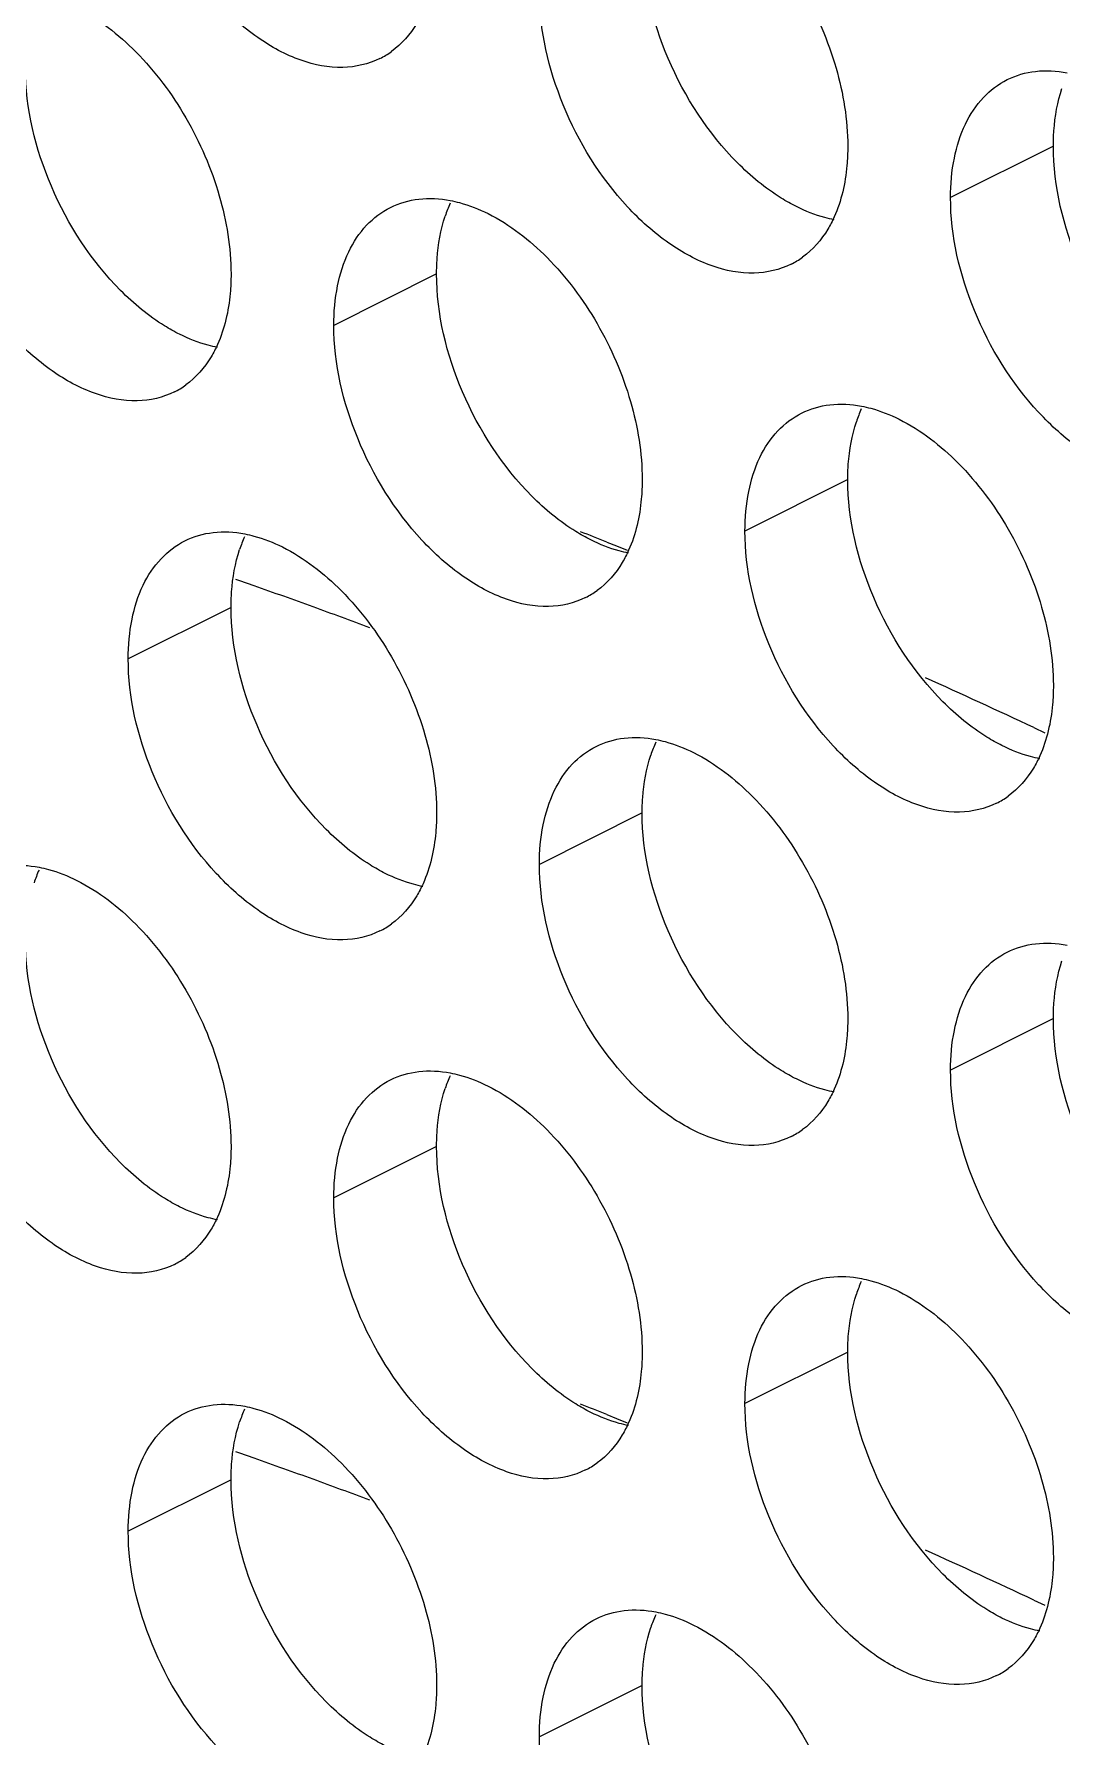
# Model space of a CAD drawing. Header units: millimetres. Extents: x 0 to 2524, y 0 to 1785.
# Drawn here: x 1863.47 to 1869.12, y 872 to 881.37 of the extents above; entities that cross this region are included whole.
import ezdxf

# ---------------------------------------------------------------- set-up
doc = ezdxf.new("R2010")
doc.units = ezdxf.units.MM
doc.header["$LTSCALE"] = 0.1
doc.layers.add('标注', color=251, linetype='Continuous', lineweight=9)

msp = doc.modelspace()

# ---------------------------------------------------------------- linework, layer by layer
at = {"layer": '标注'}
for p, q in [((1869.0764, 880.7525), (1868.5107, 880.4697)), ((1865.6822, 880.0496), (1865.1166, 879.7667)), ((1867.945, 878.9182), (1867.3793, 878.6354)), ((1866.6183, 878.5744), (1866.672, 878.5529)), ((1866.672, 878.5529), (1866.731, 878.5292)), ((1864.5991, 878.3615), (1864.5767, 878.3694)), ((1864.6783, 878.3337), (1864.5991, 878.3615)), ((1864.5509, 878.2153), (1863.9852, 877.9324)), ((1868.9688, 877.5538), (1869.0297, 877.5251)), ((1866.8136, 877.0839), (1866.2479, 876.8011)), ((1869.0764, 875.9525), (1868.5107, 875.6697)), ((1865.6822, 875.2496), (1865.1166, 874.9667)), ((1867.945, 874.1182), (1867.3793, 873.8354)), ((1866.6183, 873.7744), (1866.672, 873.7529)), ((1866.672, 873.7529), (1866.731, 873.7292)), ((1864.5991, 873.5615), (1864.5767, 873.5694)), ((1864.6783, 873.5337), (1864.5991, 873.5615)), ((1864.5509, 873.4153), (1863.9852, 873.1324)), ((1868.9688, 872.7538), (1869.0297, 872.7251)), ((1866.8136, 872.2839), (1866.2479, 872.0011))]:
    msp.add_line(p, q, dxfattribs=at)
for centre, radius, start, end in [((1865.1679, 881.6404), 0.4532, 296.52559, 305.90341), ((1866.4268, 880.1385), 0.734, 155.87957, 161.78032), ((1867.4307, 880.5091), 0.4532, 296.52559, 305.90341), ((1864.0365, 879.8061), 0.4532, 296.52559, 305.90341), ((1868.6895, 879.0071), 0.734, 155.87957, 161.78032), ((1865.2954, 878.3042), 0.734, 155.87957, 161.78032), ((1850.9782, 839.4363), 42.1474, 68.21774, 68.42774), ((1850.3317, 837.6915), 43.1001, 70.09916, 70.55716), ((1866.2993, 878.6748), 0.4532, 296.52559, 305.90341), ((1850.1711, 837.2477), 43.572, 69.66192, 70.09919), ((1849.6536, 836.347), 45.509, 64.88578, 65.71248), ((1867.5581, 877.1728), 0.734, 155.87957, 161.78032), ((1868.562, 877.5434), 0.4532, 296.52559, 305.90341), ((1864.164, 876.4699), 0.734, 155.87957, 161.78032), ((1865.1679, 876.8404), 0.4532, 296.52559, 305.90341), ((1866.4268, 875.3385), 0.734, 155.87957, 161.78032), ((1867.4307, 875.7091), 0.4532, 296.52559, 305.90341), ((1864.0365, 875.0061), 0.4532, 296.52559, 305.90341), ((1868.6895, 874.2071), 0.734, 155.87957, 161.78032), ((1865.2954, 873.5042), 0.734, 155.87957, 161.78032), ((1850.9782, 834.6363), 42.1474, 68.21774, 68.42774), ((1850.3317, 832.8915), 43.1001, 70.09916, 70.55716), ((1866.2993, 873.8748), 0.4532, 296.52559, 305.90341), ((1850.1711, 832.4477), 43.572, 69.66192, 70.09919), ((1849.6536, 831.547), 45.509, 64.88578, 65.71248), ((1867.5581, 872.3728), 0.734, 155.87957, 161.78032), ((1868.562, 872.7434), 0.4532, 296.52559, 305.90341)]:
    msp.add_arc(centre, radius, start, end, dxfattribs=at)
for points, knots in [([(1865.3703, 881.2349), (1865.3077, 881.2037), (1865.1578, 881.1697), (1864.92, 881.2175), (1864.6816, 881.3481), (1864.3738, 881.6257), (1864.0878, 882.0884), (1863.9852, 882.5208), (1863.9852, 882.7324)], [0, 0, 0, 0, 0.090718, 0.191742, 0.308104, 0.439279, 0.725532, 1, 1, 1, 1]), ([(1867.0965, 882.216), (1867.2171, 882.1557), (1867.4476, 881.9753), (1867.7138, 881.6173), (1867.895, 881.1985), (1867.945, 880.8975), (1867.945, 880.7525)], [0, 0, 0, 0, 0.229676, 0.488215, 0.753207, 1, 1, 1, 1]), ([(1867.3374, 880.6619), (1867.1759, 880.8246), (1866.9249, 881.2118), (1866.8136, 881.6624), (1866.8136, 881.8839)], [0, 0, 0, 0, 0.508684, 1, 1, 1, 1]), ([(1867.6331, 880.1035), (1867.5705, 880.0723), (1867.4205, 880.0383), (1867.1828, 880.0861), (1866.9443, 880.2167), (1866.6366, 880.4943), (1866.3505, 880.957), (1866.2479, 881.3894), (1866.2479, 881.6011)], [0, 0, 0, 0, 0.090718, 0.191742, 0.308104, 0.439279, 0.725532, 1, 1, 1, 1]), ([(1863.7023, 881.5131), (1863.823, 881.4528), (1864.0535, 881.2724), (1864.3197, 880.9143), (1864.5009, 880.4956), (1864.5509, 880.1945), (1864.5509, 880.0496)], [0, 0, 0, 0, 0.229676, 0.488215, 0.753207, 1, 1, 1, 1]), ([(1865.6076, 881.495), (1865.5973, 881.4721), (1865.5541, 881.3882), (1865.4899, 881.314), (1865.4337, 881.2733)], [0, 0, 0, 0, 0.265525, 1, 1, 1, 1]), ([(1863.9433, 879.9589), (1863.7817, 880.1217), (1863.5307, 880.5089), (1863.4195, 880.9594), (1863.4195, 881.181)], [0, 0, 0, 0, 0.508684, 1, 1, 1, 1]), ([(1868.5107, 880.4697), (1868.5107, 880.5425), (1868.5227, 880.6815), (1868.5817, 880.8716), (1868.6811, 881.0239), (1868.7736, 881.0943), (1868.8226, 881.1187)], [0, 0, 0, 0, 0.289235, 0.54966, 0.782932, 1, 1, 1, 1]), ([(1868.8226, 881.1187), (1868.8709, 881.1428), (1868.981, 881.1745), (1869.0946, 881.1677), (1869.1515, 881.1568)], [0, 0, 0, 0, 0.482538, 1, 1, 1, 1]), ([(1869.0764, 880.7525), (1869.0764, 880.7809), (1869.08, 880.8884), (1869.0989, 880.9958), (1869.1237, 881.0709)], [0, 0, 0, 0, 0.264225, 1, 1, 1, 1]), ([(1864.239, 879.4006), (1864.1764, 879.3694), (1864.0264, 879.3354), (1863.7886, 879.3832), (1863.5502, 879.5138), (1863.2424, 879.7914), (1862.9564, 880.2541), (1862.8538, 880.6865), (1862.8538, 880.8981)], [0, 0, 0, 0, 0.090718, 0.191742, 0.308104, 0.439279, 0.725532, 1, 1, 1, 1]), ([(1867.945, 880.7525), (1867.945, 880.7169), (1867.9393, 880.5846), (1867.9101, 880.452), (1867.8704, 880.3637)], [0, 0, 0, 0, 0.268874, 1, 1, 1, 1]), ([(1869.6002, 879.5305), (1869.4386, 879.6933), (1869.1876, 880.0804), (1869.0764, 880.531), (1869.0764, 880.7525)], [0, 0, 0, 0, 0.508684, 1, 1, 1, 1]), ([(1867.6621, 880.4204), (1867.6337, 880.4346), (1867.5158, 880.5011), (1867.4103, 880.5884), (1867.3374, 880.6619)], [0, 0, 0, 0, 0.235002, 1, 1, 1, 1]), ([(1865.4285, 880.4157), (1865.4768, 880.4398), (1865.5869, 880.4716), (1865.7005, 880.4648), (1865.7574, 880.4539)], [0, 0, 0, 0, 0.482538, 1, 1, 1, 1]), ([(1865.7574, 880.4539), (1865.7746, 880.4506), (1865.8462, 880.434), (1865.9151, 880.4067), (1865.9651, 880.3817)], [0, 0, 0, 0, 0.238696, 1, 1, 1, 1]), ([(1869.8958, 878.9722), (1869.8332, 878.9409), (1869.6833, 878.907), (1869.4455, 878.9547), (1869.2071, 879.0854), (1868.8993, 879.3629), (1868.6133, 879.8256), (1868.5107, 880.258), (1868.5107, 880.4697)], [0, 0, 0, 0, 0.090718, 0.191742, 0.308104, 0.439279, 0.725532, 1, 1, 1, 1]), ([(1865.1166, 879.7667), (1865.1166, 879.8396), (1865.1286, 879.9785), (1865.1876, 880.1687), (1865.287, 880.3209), (1865.3795, 880.3913), (1865.4285, 880.4157)], [0, 0, 0, 0, 0.289235, 0.54966, 0.782932, 1, 1, 1, 1]), ([(1865.6822, 880.0496), (1865.6822, 880.078), (1865.6859, 880.1855), (1865.7047, 880.2929), (1865.7296, 880.368)], [0, 0, 0, 0, 0.264225, 1, 1, 1, 1]), ([(1865.9651, 880.3817), (1866.0857, 880.3214), (1866.3163, 880.141), (1866.5825, 879.783), (1866.7636, 879.3642), (1866.8136, 879.0632), (1866.8136, 878.9182)], [0, 0, 0, 0, 0.229676, 0.488215, 0.753207, 1, 1, 1, 1]), ([(1867.8698, 880.3482), (1867.8526, 880.3515), (1867.781, 880.3681), (1867.7121, 880.3954), (1867.6621, 880.4204)], [0, 0, 0, 0, 0.238696, 1, 1, 1, 1]), ([(1867.8704, 880.3637), (1867.8601, 880.3408), (1867.8168, 880.2568), (1867.7527, 880.1827), (1867.6965, 880.1419)], [0, 0, 0, 0, 0.265525, 1, 1, 1, 1]), ([(1864.268, 879.7175), (1864.2396, 879.7317), (1864.1217, 879.7982), (1864.0162, 879.8855), (1863.9433, 879.9589)], [0, 0, 0, 0, 0.235002, 1, 1, 1, 1]), ([(1864.5509, 880.0496), (1864.5509, 880.014), (1864.5452, 879.8817), (1864.5159, 879.7491), (1864.4762, 879.6607)], [0, 0, 0, 0, 0.268874, 1, 1, 1, 1]), ([(1866.206, 878.8276), (1866.0445, 878.9903), (1865.7935, 879.3775), (1865.6822, 879.8281), (1865.6822, 880.0496)], [0, 0, 0, 0, 0.508684, 1, 1, 1, 1]), ([(1864.4757, 879.6453), (1864.4585, 879.6486), (1864.3869, 879.6652), (1864.318, 879.6925), (1864.268, 879.7175)], [0, 0, 0, 0, 0.238696, 1, 1, 1, 1]), ([(1866.5017, 878.2692), (1866.4391, 878.238), (1866.2892, 878.204), (1866.0514, 878.2518), (1865.813, 878.3824), (1865.5052, 878.66), (1865.2192, 879.1227), (1865.1166, 879.5551), (1865.1166, 879.7667)], [0, 0, 0, 0, 0.090718, 0.191742, 0.308104, 0.439279, 0.725532, 1, 1, 1, 1]), ([(1864.4762, 879.6607), (1864.466, 879.6378), (1864.4227, 879.5538), (1864.3586, 879.4797), (1864.3023, 879.439)], [0, 0, 0, 0, 0.265525, 1, 1, 1, 1]), ([(1867.6912, 879.2844), (1867.7395, 879.3085), (1867.8496, 879.3402), (1867.9633, 879.3334), (1868.0201, 879.3225)], [0, 0, 0, 0, 0.482538, 1, 1, 1, 1]), ([(1868.0201, 879.3225), (1868.0373, 879.3192), (1868.1089, 879.3026), (1868.1778, 879.2753), (1868.2278, 879.2503)], [0, 0, 0, 0, 0.238696, 1, 1, 1, 1]), ([(1867.3793, 878.6354), (1867.3793, 878.7082), (1867.3913, 878.8471), (1867.4503, 879.0373), (1867.5497, 879.1895), (1867.6423, 879.26), (1867.6912, 879.2844)], [0, 0, 0, 0, 0.289235, 0.54966, 0.782932, 1, 1, 1, 1]), ([(1867.945, 878.9182), (1867.945, 878.9466), (1867.9487, 879.0541), (1867.9675, 879.1615), (1867.9923, 879.2366)], [0, 0, 0, 0, 0.264225, 1, 1, 1, 1]), ([(1868.2278, 879.2503), (1868.3485, 879.19), (1868.579, 879.0097), (1868.8452, 878.6516), (1869.0263, 878.2329), (1869.0764, 877.9318), (1869.0764, 877.7868)], [0, 0, 0, 0, 0.229676, 0.488215, 0.753207, 1, 1, 1, 1]), ([(1866.8136, 878.9182), (1866.8136, 878.8826), (1866.8079, 878.7503), (1866.7787, 878.6177), (1866.739, 878.5293)], [0, 0, 0, 0, 0.268874, 1, 1, 1, 1]), ([(1868.4688, 877.6962), (1868.3072, 877.859), (1868.0562, 878.2461), (1867.945, 878.6967), (1867.945, 878.9182)], [0, 0, 0, 0, 0.508684, 1, 1, 1, 1]), ([(1866.5308, 878.5861), (1866.5023, 878.6003), (1866.3844, 878.6668), (1866.2789, 878.7541), (1866.206, 878.8276)], [0, 0, 0, 0, 0.235002, 1, 1, 1, 1]), ([(1863.9852, 877.9324), (1863.9852, 878.0053), (1863.9972, 878.1442), (1864.0562, 878.3344), (1864.1556, 878.4866), (1864.2482, 878.557), (1864.2971, 878.5814)], [0, 0, 0, 0, 0.289235, 0.54966, 0.782932, 1, 1, 1, 1]), ([(1864.2971, 878.5814), (1864.3454, 878.6055), (1864.4555, 878.6373), (1864.5691, 878.6304), (1864.626, 878.6196)], [0, 0, 0, 0, 0.482538, 1, 1, 1, 1]), ([(1864.626, 878.6196), (1864.6432, 878.6163), (1864.7148, 878.5997), (1864.7837, 878.5724), (1864.8337, 878.5474)], [0, 0, 0, 0, 0.238696, 1, 1, 1, 1]), ([(1866.7385, 878.5139), (1866.7212, 878.5172), (1866.6497, 878.5338), (1866.5808, 878.5611), (1866.5308, 878.5861)], [0, 0, 0, 0, 0.238696, 1, 1, 1, 1]), ([(1868.7644, 877.1379), (1868.7018, 877.1066), (1868.5519, 877.0726), (1868.3141, 877.1204), (1868.0757, 877.251), (1867.7679, 877.5286), (1867.4819, 877.9913), (1867.3793, 878.4237), (1867.3793, 878.6354)], [0, 0, 0, 0, 0.090718, 0.191742, 0.308104, 0.439279, 0.725532, 1, 1, 1, 1]), ([(1864.5509, 878.2153), (1864.5509, 878.2437), (1864.5546, 878.3511), (1864.5734, 878.4585), (1864.5982, 878.5337)], [0, 0, 0, 0, 0.264225, 1, 1, 1, 1]), ([(1864.8337, 878.5474), (1864.9544, 878.4871), (1865.1849, 878.3067), (1865.4511, 877.9486), (1865.6322, 877.5299), (1865.6822, 877.2288), (1865.6822, 877.0839)], [0, 0, 0, 0, 0.229676, 0.488215, 0.753207, 1, 1, 1, 1]), ([(1866.739, 878.5293), (1866.7287, 878.5064), (1866.6854, 878.4225), (1866.6213, 878.3483), (1866.5651, 878.3076)], [0, 0, 0, 0, 0.265525, 1, 1, 1, 1]), ([(1865.0747, 876.9932), (1864.9131, 877.156), (1864.6621, 877.5432), (1864.5509, 877.9938), (1864.5509, 878.2153)], [0, 0, 0, 0, 0.508684, 1, 1, 1, 1]), ([(1865.3703, 876.4349), (1865.3077, 876.4037), (1865.1578, 876.3697), (1864.92, 876.4175), (1864.6816, 876.5481), (1864.3738, 876.8257), (1864.0878, 877.2884), (1863.9852, 877.7208), (1863.9852, 877.9324)], [0, 0, 0, 0, 0.090718, 0.191742, 0.308104, 0.439279, 0.725532, 1, 1, 1, 1]), ([(1869.0764, 877.7868), (1869.0764, 877.7512), (1869.0707, 877.619), (1869.0414, 877.4863), (1869.0017, 877.398)], [0, 0, 0, 0, 0.268874, 1, 1, 1, 1]), ([(1868.7935, 877.4547), (1868.7651, 877.4689), (1868.6472, 877.5354), (1868.5417, 877.6228), (1868.4688, 877.6962)], [0, 0, 0, 0, 0.235002, 1, 1, 1, 1]), ([(1866.2479, 876.8011), (1866.2479, 876.8739), (1866.2599, 877.0128), (1866.319, 877.203), (1866.4183, 877.3552), (1866.5109, 877.4256), (1866.5598, 877.45)], [0, 0, 0, 0, 0.289235, 0.54966, 0.782932, 1, 1, 1, 1]), ([(1866.5598, 877.45), (1866.6081, 877.4741), (1866.7182, 877.5059), (1866.8319, 877.4991), (1866.8888, 877.4882)], [0, 0, 0, 0, 0.482538, 1, 1, 1, 1]), ([(1866.8888, 877.4882), (1866.906, 877.4849), (1866.9775, 877.4683), (1867.0465, 877.441), (1867.0965, 877.416)], [0, 0, 0, 0, 0.238696, 1, 1, 1, 1]), ([(1869.0012, 877.3825), (1868.984, 877.3858), (1868.9124, 877.4024), (1868.8435, 877.4297), (1868.7935, 877.4547)], [0, 0, 0, 0, 0.238696, 1, 1, 1, 1]), ([(1866.8136, 877.0839), (1866.8136, 877.1123), (1866.8173, 877.2198), (1866.8361, 877.3272), (1866.8609, 877.4023)], [0, 0, 0, 0, 0.264225, 1, 1, 1, 1]), ([(1867.0965, 877.416), (1867.2171, 877.3557), (1867.4476, 877.1753), (1867.7138, 876.8173), (1867.895, 876.3985), (1867.945, 876.0975), (1867.945, 875.9525)], [0, 0, 0, 0, 0.229676, 0.488215, 0.753207, 1, 1, 1, 1]), ([(1869.0017, 877.398), (1868.9914, 877.3751), (1868.9482, 877.2911), (1868.8841, 877.217), (1868.8278, 877.1763)], [0, 0, 0, 0, 0.265525, 1, 1, 1, 1]), ([(1865.6822, 877.0839), (1865.6822, 877.0483), (1865.6765, 876.916), (1865.6473, 876.7834), (1865.6076, 876.695)], [0, 0, 0, 0, 0.268874, 1, 1, 1, 1]), ([(1867.3374, 875.8619), (1867.1759, 876.0246), (1866.9249, 876.4118), (1866.8136, 876.8624), (1866.8136, 877.0839)], [0, 0, 0, 0, 0.508684, 1, 1, 1, 1]), ([(1865.3994, 876.7518), (1865.371, 876.766), (1865.2531, 876.8325), (1865.1476, 876.9198), (1865.0747, 876.9932)], [0, 0, 0, 0, 0.235002, 1, 1, 1, 1]), ([(1863.1657, 876.7471), (1863.214, 876.7712), (1863.3241, 876.8029), (1863.4378, 876.7961), (1863.4946, 876.7853)], [0, 0, 0, 0, 0.482538, 1, 1, 1, 1]), ([(1863.4946, 876.7853), (1863.5119, 876.782), (1863.5834, 876.7653), (1863.6523, 876.7381), (1863.7023, 876.7131)], [0, 0, 0, 0, 0.238696, 1, 1, 1, 1]), ([(1867.6331, 875.3035), (1867.5705, 875.2723), (1867.4205, 875.2383), (1867.1828, 875.2861), (1866.9443, 875.4167), (1866.6366, 875.6943), (1866.3505, 876.157), (1866.2479, 876.5894), (1866.2479, 876.8011)], [0, 0, 0, 0, 0.090718, 0.191742, 0.308104, 0.439279, 0.725532, 1, 1, 1, 1]), ([(1863.7023, 876.7131), (1863.823, 876.6528), (1864.0535, 876.4724), (1864.3197, 876.1143), (1864.5009, 875.6956), (1864.5509, 875.3945), (1864.5509, 875.2496)], [0, 0, 0, 0, 0.229676, 0.488215, 0.753207, 1, 1, 1, 1]), ([(1865.6071, 876.6796), (1865.5899, 876.6829), (1865.5183, 876.6995), (1865.4494, 876.7268), (1865.3994, 876.7518)], [0, 0, 0, 0, 0.238696, 1, 1, 1, 1]), ([(1865.6076, 876.695), (1865.5973, 876.6721), (1865.5541, 876.5882), (1865.4899, 876.514), (1865.4337, 876.4733)], [0, 0, 0, 0, 0.265525, 1, 1, 1, 1]), ([(1863.9433, 875.1589), (1863.7817, 875.3217), (1863.5307, 875.7089), (1863.4195, 876.1594), (1863.4195, 876.381)], [0, 0, 0, 0, 0.508684, 1, 1, 1, 1]), ([(1868.5107, 875.6697), (1868.5107, 875.7425), (1868.5227, 875.8815), (1868.5817, 876.0716), (1868.6811, 876.2239), (1868.7736, 876.2943), (1868.8226, 876.3187)], [0, 0, 0, 0, 0.289235, 0.54966, 0.782932, 1, 1, 1, 1]), ([(1868.8226, 876.3187), (1868.8709, 876.3428), (1868.981, 876.3745), (1869.0946, 876.3677), (1869.1515, 876.3568)], [0, 0, 0, 0, 0.482538, 1, 1, 1, 1]), ([(1869.0764, 875.9525), (1869.0764, 875.9809), (1869.08, 876.0884), (1869.0989, 876.1958), (1869.1237, 876.2709)], [0, 0, 0, 0, 0.264225, 1, 1, 1, 1]), ([(1864.239, 874.6006), (1864.1764, 874.5694), (1864.0264, 874.5354), (1863.7886, 874.5832), (1863.5502, 874.7138), (1863.2424, 874.9914), (1862.9564, 875.4541), (1862.8538, 875.8865), (1862.8538, 876.0981)], [0, 0, 0, 0, 0.090718, 0.191742, 0.308104, 0.439279, 0.725532, 1, 1, 1, 1]), ([(1867.945, 875.9525), (1867.945, 875.9169), (1867.9393, 875.7846), (1867.9101, 875.652), (1867.8704, 875.5637)], [0, 0, 0, 0, 0.268874, 1, 1, 1, 1]), ([(1869.6002, 874.7305), (1869.4386, 874.8933), (1869.1876, 875.2804), (1869.0764, 875.731), (1869.0764, 875.9525)], [0, 0, 0, 0, 0.508684, 1, 1, 1, 1]), ([(1867.6621, 875.6204), (1867.6337, 875.6346), (1867.5158, 875.7011), (1867.4103, 875.7884), (1867.3374, 875.8619)], [0, 0, 0, 0, 0.235002, 1, 1, 1, 1]), ([(1865.4285, 875.6157), (1865.4768, 875.6398), (1865.5869, 875.6716), (1865.7005, 875.6648), (1865.7574, 875.6539)], [0, 0, 0, 0, 0.482538, 1, 1, 1, 1]), ([(1865.7574, 875.6539), (1865.7746, 875.6506), (1865.8462, 875.634), (1865.9151, 875.6067), (1865.9651, 875.5817)], [0, 0, 0, 0, 0.238696, 1, 1, 1, 1]), ([(1869.8958, 874.1722), (1869.8332, 874.1409), (1869.6833, 874.107), (1869.4455, 874.1547), (1869.2071, 874.2854), (1868.8993, 874.5629), (1868.6133, 875.0256), (1868.5107, 875.458), (1868.5107, 875.6697)], [0, 0, 0, 0, 0.090718, 0.191742, 0.308104, 0.439279, 0.725532, 1, 1, 1, 1]), ([(1865.1166, 874.9667), (1865.1166, 875.0396), (1865.1286, 875.1785), (1865.1876, 875.3687), (1865.287, 875.5209), (1865.3795, 875.5913), (1865.4285, 875.6157)], [0, 0, 0, 0, 0.289235, 0.54966, 0.782932, 1, 1, 1, 1]), ([(1865.6822, 875.2496), (1865.6822, 875.278), (1865.6859, 875.3855), (1865.7047, 875.4929), (1865.7296, 875.568)], [0, 0, 0, 0, 0.264225, 1, 1, 1, 1]), ([(1865.9651, 875.5817), (1866.0857, 875.5214), (1866.3163, 875.341), (1866.5825, 874.983), (1866.7636, 874.5642), (1866.8136, 874.2632), (1866.8136, 874.1182)], [0, 0, 0, 0, 0.229676, 0.488215, 0.753207, 1, 1, 1, 1]), ([(1867.8698, 875.5482), (1867.8526, 875.5515), (1867.781, 875.5681), (1867.7121, 875.5954), (1867.6621, 875.6204)], [0, 0, 0, 0, 0.238696, 1, 1, 1, 1]), ([(1867.8704, 875.5637), (1867.8601, 875.5408), (1867.8168, 875.4568), (1867.7527, 875.3827), (1867.6965, 875.3419)], [0, 0, 0, 0, 0.265525, 1, 1, 1, 1]), ([(1864.5509, 875.2496), (1864.5509, 875.214), (1864.5452, 875.0817), (1864.5159, 874.9491), (1864.4762, 874.8607)], [0, 0, 0, 0, 0.268874, 1, 1, 1, 1]), ([(1866.206, 874.0276), (1866.0445, 874.1903), (1865.7935, 874.5775), (1865.6822, 875.0281), (1865.6822, 875.2496)], [0, 0, 0, 0, 0.508684, 1, 1, 1, 1]), ([(1864.268, 874.9175), (1864.2396, 874.9317), (1864.1217, 874.9982), (1864.0162, 875.0855), (1863.9433, 875.1589)], [0, 0, 0, 0, 0.235002, 1, 1, 1, 1]), ([(1864.4757, 874.8453), (1864.4585, 874.8486), (1864.3869, 874.8652), (1864.318, 874.8925), (1864.268, 874.9175)], [0, 0, 0, 0, 0.238696, 1, 1, 1, 1]), ([(1866.5017, 873.4692), (1866.4391, 873.438), (1866.2892, 873.404), (1866.0514, 873.4518), (1865.813, 873.5824), (1865.5052, 873.86), (1865.2192, 874.3227), (1865.1166, 874.7551), (1865.1166, 874.9667)], [0, 0, 0, 0, 0.090718, 0.191742, 0.308104, 0.439279, 0.725532, 1, 1, 1, 1]), ([(1864.4762, 874.8607), (1864.466, 874.8378), (1864.4227, 874.7538), (1864.3586, 874.6797), (1864.3023, 874.639)], [0, 0, 0, 0, 0.265525, 1, 1, 1, 1]), ([(1867.6912, 874.4844), (1867.7395, 874.5085), (1867.8496, 874.5402), (1867.9633, 874.5334), (1868.0201, 874.5225)], [0, 0, 0, 0, 0.482538, 1, 1, 1, 1]), ([(1868.0201, 874.5225), (1868.0373, 874.5192), (1868.1089, 874.5026), (1868.1778, 874.4753), (1868.2278, 874.4503)], [0, 0, 0, 0, 0.238696, 1, 1, 1, 1]), ([(1867.3793, 873.8354), (1867.3793, 873.9082), (1867.3913, 874.0471), (1867.4503, 874.2373), (1867.5497, 874.3895), (1867.6423, 874.46), (1867.6912, 874.4844)], [0, 0, 0, 0, 0.289235, 0.54966, 0.782932, 1, 1, 1, 1]), ([(1867.945, 874.1182), (1867.945, 874.1466), (1867.9487, 874.2541), (1867.9675, 874.3615), (1867.9923, 874.4366)], [0, 0, 0, 0, 0.264225, 1, 1, 1, 1]), ([(1868.2278, 874.4503), (1868.3485, 874.39), (1868.579, 874.2097), (1868.8452, 873.8516), (1869.0263, 873.4329), (1869.0764, 873.1318), (1869.0764, 872.9868)], [0, 0, 0, 0, 0.229676, 0.488215, 0.753207, 1, 1, 1, 1]), ([(1866.8136, 874.1182), (1866.8136, 874.0826), (1866.8079, 873.9503), (1866.7787, 873.8177), (1866.739, 873.7293)], [0, 0, 0, 0, 0.268874, 1, 1, 1, 1]), ([(1868.4688, 872.8962), (1868.3072, 873.059), (1868.0562, 873.4461), (1867.945, 873.8967), (1867.945, 874.1182)], [0, 0, 0, 0, 0.508684, 1, 1, 1, 1]), ([(1866.5308, 873.7861), (1866.5023, 873.8003), (1866.3844, 873.8668), (1866.2789, 873.9541), (1866.206, 874.0276)], [0, 0, 0, 0, 0.235002, 1, 1, 1, 1]), ([(1863.9852, 873.1324), (1863.9852, 873.2053), (1863.9972, 873.3442), (1864.0562, 873.5344), (1864.1556, 873.6866), (1864.2482, 873.757), (1864.2971, 873.7814)], [0, 0, 0, 0, 0.289235, 0.54966, 0.782932, 1, 1, 1, 1]), ([(1864.2971, 873.7814), (1864.3454, 873.8055), (1864.4555, 873.8373), (1864.5691, 873.8304), (1864.626, 873.8196)], [0, 0, 0, 0, 0.482538, 1, 1, 1, 1]), ([(1864.626, 873.8196), (1864.6432, 873.8163), (1864.7148, 873.7997), (1864.7837, 873.7724), (1864.8337, 873.7474)], [0, 0, 0, 0, 0.238696, 1, 1, 1, 1]), ([(1866.7385, 873.7139), (1866.7212, 873.7172), (1866.6497, 873.7338), (1866.5808, 873.7611), (1866.5308, 873.7861)], [0, 0, 0, 0, 0.238696, 1, 1, 1, 1]), ([(1868.7644, 872.3379), (1868.7018, 872.3066), (1868.5519, 872.2726), (1868.3141, 872.3204), (1868.0757, 872.451), (1867.7679, 872.7286), (1867.4819, 873.1913), (1867.3793, 873.6237), (1867.3793, 873.8354)], [0, 0, 0, 0, 0.090718, 0.191742, 0.308104, 0.439279, 0.725532, 1, 1, 1, 1]), ([(1864.5509, 873.4153), (1864.5509, 873.4437), (1864.5546, 873.5511), (1864.5734, 873.6585), (1864.5982, 873.7337)], [0, 0, 0, 0, 0.264225, 1, 1, 1, 1]), ([(1864.8337, 873.7474), (1864.9544, 873.6871), (1865.1849, 873.5067), (1865.4511, 873.1486), (1865.6322, 872.7299), (1865.6822, 872.4288), (1865.6822, 872.2839)], [0, 0, 0, 0, 0.229676, 0.488215, 0.753207, 1, 1, 1, 1]), ([(1866.739, 873.7293), (1866.7287, 873.7064), (1866.6854, 873.6225), (1866.6213, 873.5483), (1866.5651, 873.5076)], [0, 0, 0, 0, 0.265525, 1, 1, 1, 1]), ([(1865.0747, 872.1932), (1864.9131, 872.356), (1864.6621, 872.7432), (1864.5509, 873.1938), (1864.5509, 873.4153)], [0, 0, 0, 0, 0.508684, 1, 1, 1, 1]), ([(1865.3703, 871.6349), (1865.3077, 871.6037), (1865.1578, 871.5697), (1864.92, 871.6175), (1864.6816, 871.7481), (1864.3738, 872.0257), (1864.0878, 872.4884), (1863.9852, 872.9208), (1863.9852, 873.1324)], [0, 0, 0, 0, 0.090718, 0.191742, 0.308104, 0.439279, 0.725532, 1, 1, 1, 1]), ([(1869.0764, 872.9868), (1869.0764, 872.9512), (1869.0707, 872.819), (1869.0414, 872.6863), (1869.0017, 872.598)], [0, 0, 0, 0, 0.268874, 1, 1, 1, 1]), ([(1868.7935, 872.6547), (1868.7651, 872.6689), (1868.6472, 872.7354), (1868.5417, 872.8228), (1868.4688, 872.8962)], [0, 0, 0, 0, 0.235002, 1, 1, 1, 1]), ([(1866.2479, 872.0011), (1866.2479, 872.0739), (1866.2599, 872.2128), (1866.319, 872.403), (1866.4183, 872.5552), (1866.5109, 872.6256), (1866.5598, 872.65)], [0, 0, 0, 0, 0.289235, 0.54966, 0.782932, 1, 1, 1, 1]), ([(1866.5598, 872.65), (1866.6081, 872.6741), (1866.7182, 872.7059), (1866.8319, 872.6991), (1866.8888, 872.6882)], [0, 0, 0, 0, 0.482538, 1, 1, 1, 1]), ([(1866.8888, 872.6882), (1866.906, 872.6849), (1866.9775, 872.6683), (1867.0465, 872.641), (1867.0965, 872.616)], [0, 0, 0, 0, 0.238696, 1, 1, 1, 1]), ([(1869.0012, 872.5825), (1868.984, 872.5858), (1868.9124, 872.6024), (1868.8435, 872.6297), (1868.7935, 872.6547)], [0, 0, 0, 0, 0.238696, 1, 1, 1, 1]), ([(1866.8136, 872.2839), (1866.8136, 872.3123), (1866.8173, 872.4198), (1866.8361, 872.5272), (1866.8609, 872.6023)], [0, 0, 0, 0, 0.264225, 1, 1, 1, 1]), ([(1867.0965, 872.616), (1867.2171, 872.5557), (1867.4476, 872.3753), (1867.7138, 872.0173), (1867.895, 871.5985), (1867.945, 871.2975), (1867.945, 871.1525)], [0, 0, 0, 0, 0.229676, 0.488215, 0.753207, 1, 1, 1, 1]), ([(1869.0017, 872.598), (1868.9914, 872.5751), (1868.9482, 872.4911), (1868.8841, 872.417), (1868.8278, 872.3763)], [0, 0, 0, 0, 0.265525, 1, 1, 1, 1]), ([(1865.6822, 872.2839), (1865.6822, 872.2483), (1865.6765, 872.116), (1865.6473, 871.9834), (1865.6076, 871.895)], [0, 0, 0, 0, 0.268874, 1, 1, 1, 1]), ([(1867.3374, 871.0619), (1867.1759, 871.2246), (1866.9249, 871.6118), (1866.8136, 872.0624), (1866.8136, 872.2839)], [0, 0, 0, 0, 0.508684, 1, 1, 1, 1]), ([(1865.3994, 871.9518), (1865.371, 871.966), (1865.2531, 872.0325), (1865.1476, 872.1198), (1865.0747, 872.1932)], [0, 0, 0, 0, 0.235002, 1, 1, 1, 1]), ([(1867.6331, 870.5035), (1867.5705, 870.4723), (1867.4205, 870.4383), (1867.1828, 870.4861), (1866.9443, 870.6167), (1866.6366, 870.8943), (1866.3505, 871.357), (1866.2479, 871.7894), (1866.2479, 872.0011)], [0, 0, 0, 0, 0.090718, 0.191742, 0.308104, 0.439279, 0.725532, 1, 1, 1, 1])]:
    msp.add_open_spline(points, degree=3, knots=knots, dxfattribs=at)

doc.saveas('drawing.dxf')
